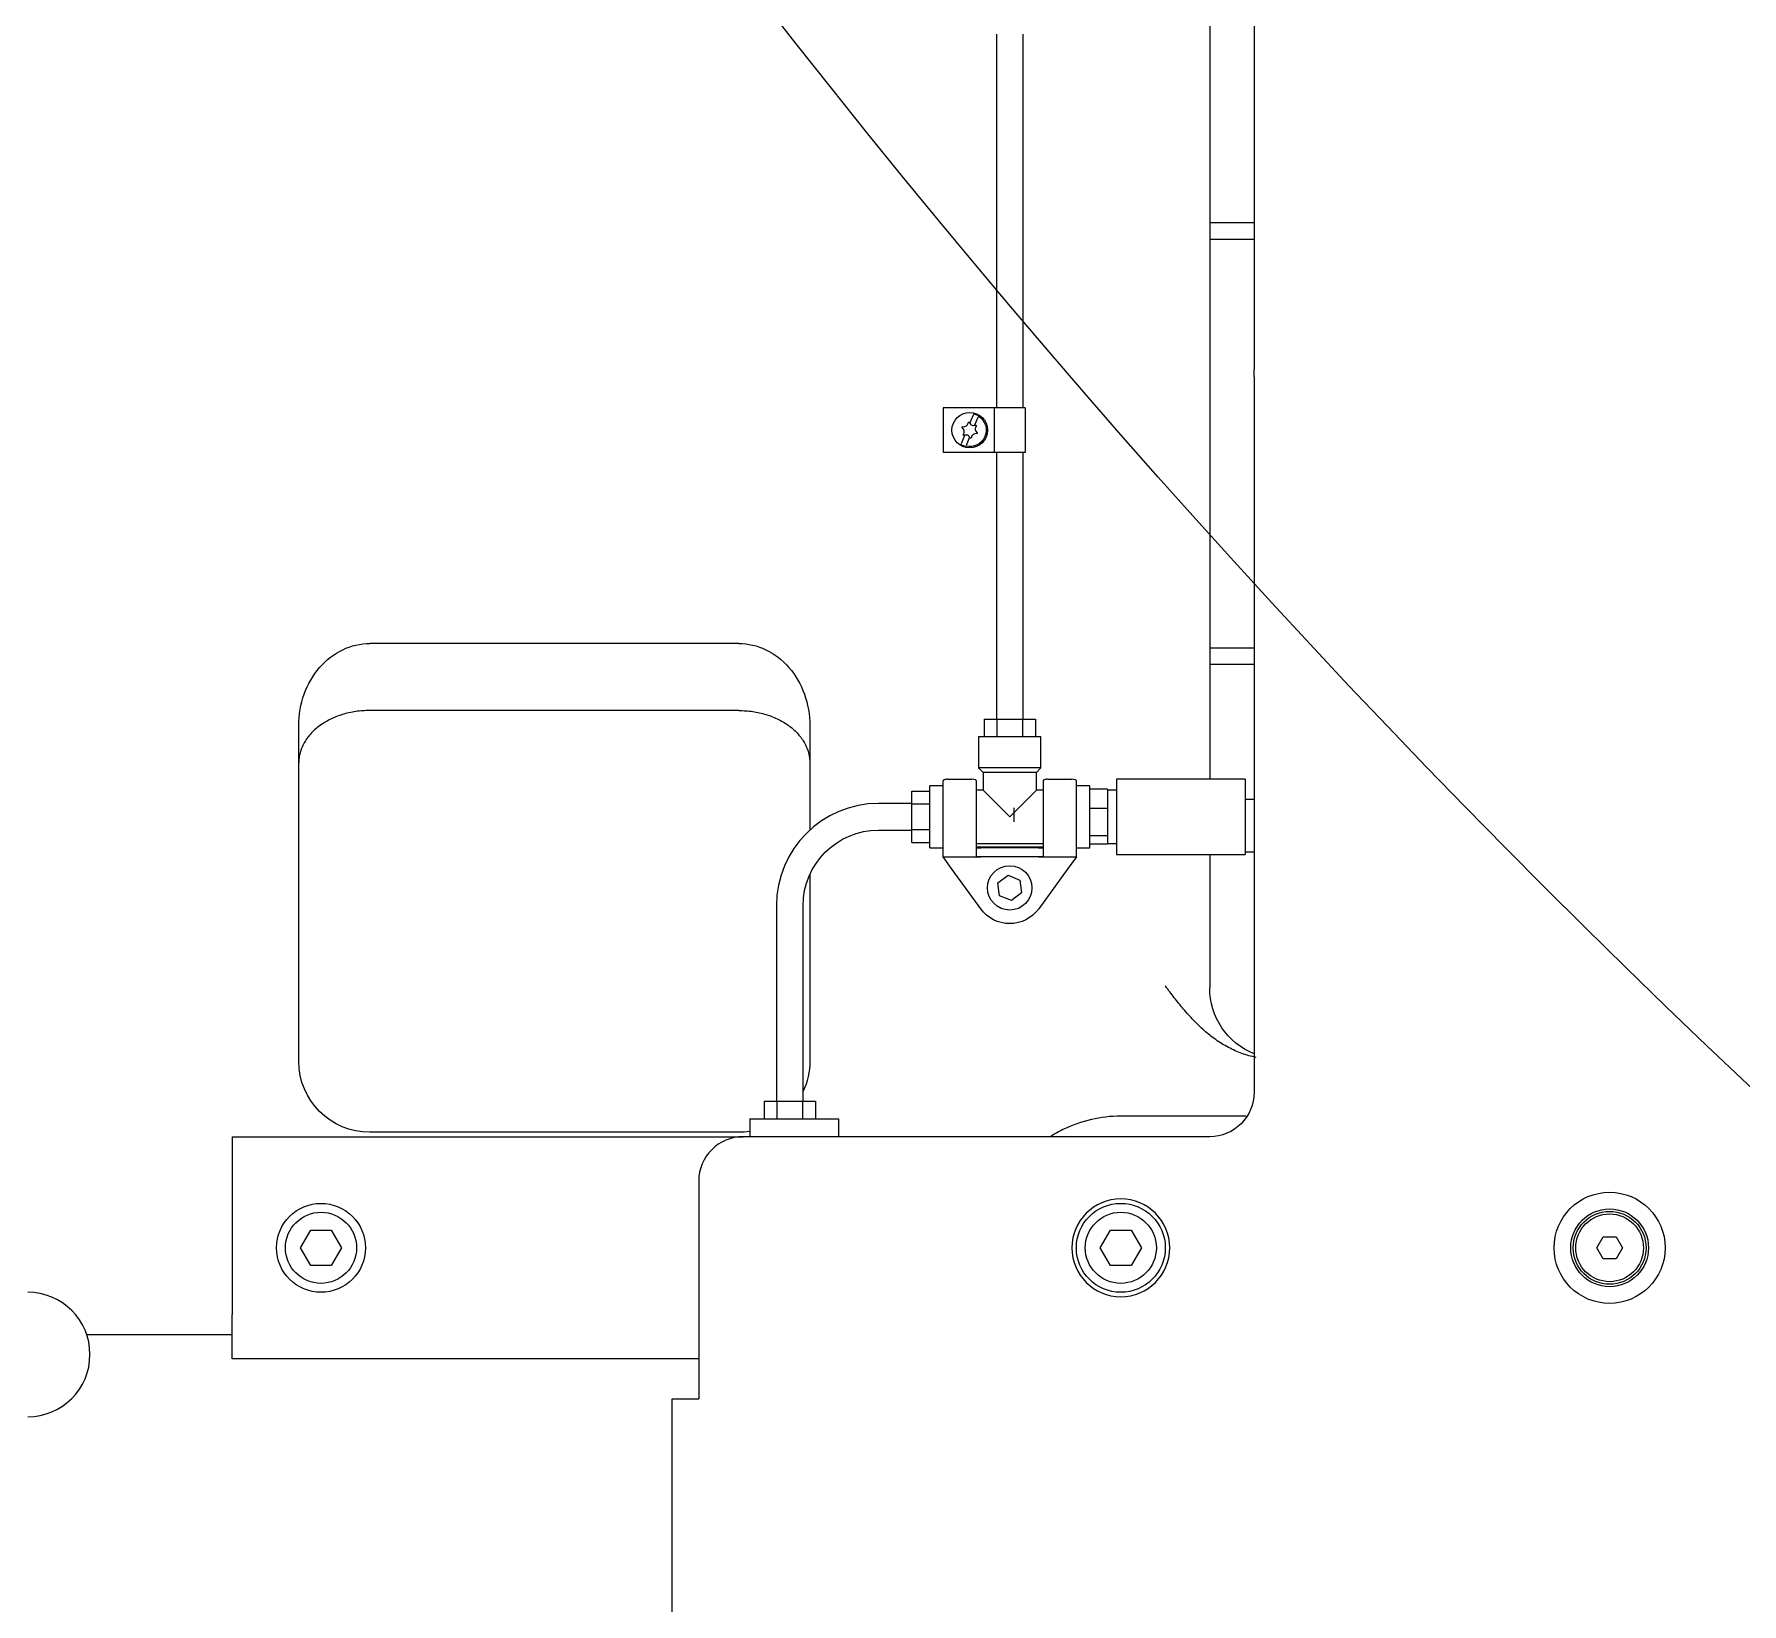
# Model space of a CAD drawing. Header units: millimetres. Extents: x 10462777 to 22643323, y 453826 to 1389191.
# Drawn here: x 11267407 to 11267779.2, y 578125.3 to 578467.4 of the extents above; entities that cross this region are included whole.
import ezdxf

# ---------------------------------------------------------------- set-up
doc = ezdxf.new("R2010")
doc.units = ezdxf.units.MM
doc.header["$LTSCALE"] = 200
doc.header["$MEASUREMENT"] = 0
doc.linetypes.add('CENTER', pattern=[2, 1.25, -0.25, 0.25, -0.25])
doc.linetypes.add('PHANTOM', pattern=[2.5, 1.25, -0.25, 0.25, -0.25, 0.25, -0.25])
doc.layers.add('1', color=1, linetype='CENTER')
doc.layers.add('11', color=6, linetype='PHANTOM')
doc.layers.add('LAYOUT', color=8, linetype='CONTINUOUS', lineweight=25)

# ---------------------------------------------------------------- blocks, each defined once
blk = doc.blocks.new('r710ic')
at = {"layer": 'LAYOUT', "color": 3}
blk.add_circle((272041.37, 104232.63), 2050.12, dxfattribs=at)

msp = doc.modelspace()

# ---------------------------------------------------------------- linework, layer by layer
at = {"layer": '1', "color": 252, "linetype": 'Continuous'}
for p, q in [((11267672.92274, 578496.0236), (11267672.92274, 578394.22498)), ((11267616.7555, 578467.41278), (11267616.7555, 578385.93983)), ((11267622.5659, 578385.93983), (11267622.5659, 578467.41278)), ((11267672.91925, 578426.31254), (11267663.23103, 578426.31254)), ((11267663.22666, 578422.74156), (11267672.9137, 578422.74156)), ((11267672.92274, 578392.72114), (11267672.92274, 578394.22498)), ((11267672.92274, 578392.72114), (11267672.92274, 578236.80862)), ((11267616.7555, 578376.25961), (11267616.7555, 578318.15461)), ((11267622.5659, 578318.15461), (11267622.5659, 578376.25961)), ((11267663.22666, 578333.6487), (11267672.9137, 578333.6487)), ((11267663.23103, 578330.07772), (11267672.91925, 578330.07772)), ((11267598.35586, 578299.75467), (11267591.09288, 578299.75467)), ((11267591.09288, 578293.94427), (11267598.35586, 578293.94427)), ((11267568.81966, 578277.48145), (11267568.81966, 578234.8723)), ((11267574.63006, 578234.8723), (11267574.63006, 578277.48145)), ((11267450.19057, 578227.12461), (11267561.56316, 578227.12461)), ((11267450.19057, 578227.12461), (11267450.19057, 578217.44061)), ((11267663.23873, 578227.12461), (11267561.55665, 578227.12461)), ((11267450.19057, 578217.44061), (11267450.19057, 578188.38858)), ((11267551.87265, 578217.44061), (11267551.87265, 578169.98897)), ((11267450.19057, 578178.70458), (11267450.19057, 578188.38858)), ((11267551.88067, 578178.70458), (11267450.19057, 578178.70458)), ((11267546.06224, 577860.10073), (11267546.06224, 578169.98897)), ((11267546.06224, 578169.98897), (11267551.87265, 578169.98897))]:
    msp.add_line(p, q, dxfattribs=at)
at = {"layer": '1', "color": 15, "linetype": 'Continuous'}
for p, q in [((11267663.23873, 578471.64136), (11267663.23873, 578305.08295)), ((11267560.58825, 578334.6171), (11267480.21099, 578334.6171)), ((11267560.58825, 578320.01038), (11267480.21099, 578320.01038)), ((11267464.71658, 578243.58743), (11267464.71658, 578316.72569)), ((11267576.08267, 578316.72569), (11267576.08267, 578293.93627)), ((11267663.23873, 578288.61965), (11267663.23873, 578259.5537)), ((11267576.08267, 578284.24202), (11267576.08267, 578243.58743)), ((11267560.58825, 578228.09302), (11267480.21099, 578228.09302)), ((11267418.48264, 578184.03078), (11267450.1899, 578184.03078))]:
    msp.add_line(p, q, dxfattribs=at)
at = {"layer": '1', "color": 252, "linetype": 'Continuous', "extrusion": (0, 0, -1)}
msp.add_circle((-11267643.87072, 578202.9146), 10.65241, dxfattribs=at)
at = {"layer": '1', "color": 252, "linetype": 'Continuous'}
for centre, radius in [((11267591.09288, 578277.48145), 22.27322), ((11267561.55665, 578217.44061), 9.68401)]:
    msp.add_arc(centre, radius, 90, 180, dxfattribs=at)
at = {"layer": '1', "color": 252, "linetype": 'Continuous', "extrusion": (0, 0, -1)}
for centre, radius, start, end in [((-11267591.09288, 578277.48145), 16.46281, 0, 90), ((-11267663.23873, 578236.80862), 9.68401, 180, 270)]:
    msp.add_arc(centre, radius, start, end, dxfattribs=at)
at = {"layer": '1', "color": 15, "linetype": 'Continuous', "extrusion": (0, 0, -1)}
for centre, start, end in [((-11267678.73314, 578259.5537), 292.0248601, 0), ((-11267480.21099, 578243.58743), 270, 0), ((-11267560.58825, 578243.58743), 180, 205.0087483), ((-11267560.58825, 578243.58743), 261.0098266, 270)]:
    msp.add_arc(centre, 15.49441, start, end, dxfattribs=at)
for centre, major_axis, start_param, end_param in [((11267480.21099, 578316.72569), (0, -17.89141), 1.570796327, 3.141592654), ((11267560.58825, 578316.72569), (0, 17.89141), 0, 1.570796327)]:
    msp.add_ellipse(centre, major_axis=major_axis, ratio=0.866025404, start_param=start_param, end_param=end_param, dxfattribs=at)
at = {"layer": '1', "color": 15, "linetype": 'Continuous'}
for points, knots in [([(11267480.21099, 578320.01038), (11267479.17097, 578320.01038), (11267478.14937, 578319.93449), (11267476.64334, 578319.71184), (11267476.14576, 578319.61934), (11267475.15965, 578319.39694), (11267474.67185, 578319.26692), (11267473.2552, 578318.82981), (11267472.36118, 578318.47377), (11267471.09467, 578317.84369), (11267470.68302, 578317.61619), (11267469.90004, 578317.13698), (11267469.52763, 578316.88498), (11267468.46585, 578316.09287), (11267467.83045, 578315.51589), (11267466.71377, 578314.26775), (11267466.24794, 578313.61431), (11267465.68112, 578312.59194), (11267465.51433, 578312.24405), (11267465.22584, 578311.53382), (11267465.10421, 578311.17082), (11267464.91075, 578310.44308), (11267464.83818, 578310.0768), (11267464.76537, 578309.52378), (11267464.74711, 578309.33883), (11267464.72881, 578309.06052), (11267464.72423, 578308.96759), (11267464.71811, 578308.78144), (11267464.71658, 578308.68727), (11267464.71658, 578308.59518)], [0, 0, 0, 0, 0.125, 0.125, 0.1875, 0.1875, 0.25, 0.25, 0.375, 0.375, 0.4375, 0.4375, 0.5, 0.5, 0.625, 0.625, 0.75, 0.75, 0.8125, 0.8125, 0.875, 0.875, 0.9375, 0.9375, 0.96875, 0.96875, 0.984375, 0.984375, 1, 1, 1, 1]), ([(11267560.58825, 578320.01038), (11267561.62827, 578320.01038), (11267562.64988, 578319.93449), (11267564.15591, 578319.71184), (11267564.65349, 578319.61934), (11267565.63959, 578319.39694), (11267566.12739, 578319.26692), (11267567.54404, 578318.82981), (11267568.43807, 578318.47377), (11267569.70457, 578317.84369), (11267570.11623, 578317.61619), (11267570.8992, 578317.13698), (11267571.27161, 578316.88498), (11267572.33339, 578316.09287), (11267572.9688, 578315.51589), (11267574.08547, 578314.26775), (11267574.5513, 578313.61431), (11267575.11812, 578312.59194), (11267575.28491, 578312.24405), (11267575.5734, 578311.53382), (11267575.69504, 578311.17082), (11267575.8885, 578310.44308), (11267575.96106, 578310.0768), (11267576.03388, 578309.52378), (11267576.05214, 578309.33883), (11267576.07043, 578309.06052), (11267576.07502, 578308.96759), (11267576.08114, 578308.78144), (11267576.08267, 578308.68727), (11267576.08267, 578308.59518)], [0, 0, 0, 0, 0.125, 0.125, 0.1875, 0.1875, 0.25, 0.25, 0.375, 0.375, 0.4375, 0.4375, 0.5, 0.5, 0.625, 0.625, 0.75, 0.75, 0.8125, 0.8125, 0.875, 0.875, 0.9375, 0.9375, 0.96875, 0.96875, 0.984375, 0.984375, 1, 1, 1, 1]), ([(11267673.35853, 578244.42365), (11267672.28892, 578244.62614), (11267671.25319, 578244.91444), (11267669.24056, 578245.63996), (11267668.26376, 578246.07743), (11267666.83879, 578246.8355), (11267666.36979, 578247.10567), (11267665.44784, 578247.67675), (11267664.99837, 578247.97542), (11267663.68108, 578248.90696), (11267662.84432, 578249.57529), (11267661.23805, 578250.9887), (11267660.46862, 578251.73387), (11267658.98216, 578253.28403), (11267658.26421, 578254.09025), (11267656.87036, 578255.73749), (11267656.19427, 578256.57849), (11267655.19626, 578257.85279), (11267654.70131, 578258.49307), (11267654.20942, 578259.13572), (11267653.88183, 578259.56441), (11267653.71686, 578259.78067), (11267653.55472, 578259.99319)], [0, 0, 0, 0, 0.125, 0.125, 0.25, 0.25, 0.3125, 0.3125, 0.375, 0.375, 0.5, 0.5, 0.625, 0.625, 0.75, 0.75, 0.875, 0.875, 0.9375, 0.96875, 0.96875, 1, 1, 1, 1])]:
    msp.add_open_spline(points, degree=3, knots=knots, dxfattribs=at)
at = {"layer": '1', "color": 18, "linetype": 'Continuous'}
for points in [[(11267672.94928, 578300.62409), (11267672.29555, 578300.62492), (11267671.64148, 578300.62562), (11267670.98706, 578300.62618)], [(11267670.98697, 578289.19915), (11267671.64107, 578289.19839), (11267672.2948, 578289.1975), (11267672.94816, 578289.1965)]]:
    msp.add_open_spline(points, degree=3, dxfattribs=at)
at = {"layer": '1', "color": 252, "linetype": 'Continuous'}
msp.add_open_spline([(11267643.86972, 578231.61019), (11267641.67884, 578231.60392), (11267637.36442, 578231.11813), (11267632.30173, 578229.32726), (11267629.52399, 578227.78418), (11267628.71371, 578227.27999)], degree=3, knots=[0, 0, 0, 0, 0.404994538, 0.820843119, 1, 1, 1, 1], dxfattribs=at)
msp.add_open_spline([(11267671.18084, 578231.61017), (11267657.52528, 578231.61017), (11267643.86972, 578231.61019)], degree=2, dxfattribs=at)
at = {"layer": '11', "color": 60, "linetype": 'Continuous'}
for p, q in [((11267615.3029, 578385.94234), (11267605.13469, 578385.94234)), ((11267605.13469, 578385.94234), (11267605.13469, 578376.25833)), ((11267616.2713, 578385.94234), (11267615.3029, 578385.94234)), ((11267616.2713, 578385.94234), (11267616.2713, 578376.25833)), ((11267623.0501, 578385.94234), (11267616.2713, 578385.94234)), ((11267623.0501, 578385.94234), (11267623.0501, 578376.25833)), ((11267610.45369, 578382.35532), (11267610.63963, 578382.80389)), ((11267610.80011, 578382.82498), (11267610.967, 578382.60737)), ((11267610.967, 578382.60737), (11267611.73083, 578384.45008)), ((11267610.967, 578382.60737), (11267611.09562, 578382.43967)), ((11267611.78624, 578382.15339), (11267611.99578, 578382.18093)), ((11267612.75961, 578384.02364), (11267611.99578, 578382.18093)), ((11267611.99578, 578382.18093), (11267612.26769, 578382.21665)), ((11267609.13058, 578378.17702), (11267609.8944, 578380.01974)), ((11267609.61254, 578381.30226), (11267609.31703, 578381.68757)), ((11267609.37901, 578381.8371), (11267609.86046, 578381.90036)), ((11267609.524, 578380.11245), (11267609.70993, 578380.56102)), ((11267609.8944, 578380.01974), (11267609.6225, 578379.98401)), ((11267610.10394, 578380.04727), (11267609.8944, 578380.01974)), ((11267610.92318, 578379.5933), (11267610.15936, 578377.75058)), ((11267610.92318, 578379.5933), (11267610.79457, 578379.761)), ((11267611.09008, 578379.37569), (11267610.92318, 578379.5933)), ((11267611.4365, 578379.84535), (11267611.25056, 578379.39677)), ((11267612.51117, 578380.36357), (11267612.02973, 578380.30031)), ((11267612.36619, 578382.08822), (11267612.18025, 578381.63964)), ((11267612.27764, 578380.89841), (11267612.57315, 578380.51309)), ((11267615.3029, 578376.25833), (11267605.13469, 578376.25833)), ((11267616.2713, 578376.25833), (11267615.3029, 578376.25833)), ((11267623.0501, 578376.25833), (11267616.2713, 578376.25833)), ((11267614.06963, 578318.15428), (11267616.86517, 578318.15428)), ((11267614.06963, 578318.15428), (11267614.06963, 578314.28068)), ((11267616.86517, 578318.15428), (11267622.45623, 578318.15428)), ((11267616.86517, 578318.15428), (11267616.86517, 578314.28068)), ((11267622.45623, 578318.15428), (11267625.25176, 578318.15428)), ((11267622.45623, 578318.15428), (11267622.45623, 578314.28068)), ((11267625.25176, 578318.15428), (11267625.25176, 578314.28068)), ((11267612.88189, 578314.28068), (11267612.88189, 578307.50188)), ((11267626.4395, 578314.28068), (11267612.88189, 578314.28068)), ((11267626.4395, 578307.50188), (11267626.4395, 578314.28068)), ((11267605.13469, 578288.13386), (11267605.13469, 578304.65753)), ((11267606.10309, 578305.03946), (11267611.42929, 578305.03946)), ((11267612.39769, 578288.18783), (11267612.39769, 578304.65753)), ((11267612.88189, 578307.50188), (11267613.85029, 578306.53348)), ((11267626.4395, 578307.50188), (11267612.88189, 578307.50188)), ((11267613.85029, 578306.53348), (11267613.85029, 578302.65987)), ((11267625.4711, 578306.53348), (11267613.85029, 578306.53348)), ((11267625.4711, 578306.53348), (11267626.4395, 578307.50188)), ((11267625.4711, 578302.65987), (11267625.4711, 578306.53348)), ((11267626.9237, 578304.65753), (11267626.9237, 578288.18783)), ((11267627.8921, 578305.03946), (11267633.21831, 578305.03946)), ((11267634.18671, 578288.13386), (11267634.18671, 578304.65753)), ((11267670.98594, 578305.08087), (11267642.90232, 578305.08087)), ((11267642.90232, 578305.08087), (11267642.90232, 578293.70631)), ((11267670.98594, 578305.08087), (11267670.98594, 578293.70631)), ((11267598.35588, 578299.645), (11267598.35588, 578302.44053)), ((11267598.35588, 578302.44053), (11267602.22949, 578302.44053)), ((11267605.13469, 578303.62827), (11267602.22949, 578303.62827)), ((11267602.22949, 578296.84947), (11267602.22949, 578303.62827)), ((11267613.85029, 578302.65987), (11267612.39769, 578302.65987)), ((11267613.85029, 578302.65987), (11267619.6607, 578296.84947)), ((11267625.4711, 578302.65987), (11267619.6607, 578296.84947)), ((11267626.9237, 578302.65987), (11267625.4711, 578302.65987)), ((11267637.09191, 578303.62827), (11267634.18659, 578303.62827)), ((11267637.09191, 578296.84947), (11267637.09191, 578303.62827)), ((11267640.96551, 578302.84673), (11267637.09191, 578302.84673)), ((11267640.96551, 578302.84673), (11267640.96551, 578298.66782)), ((11267642.90232, 578302.65987), (11267640.96551, 578302.65987)), ((11267640.96551, 578302.3352), (11267640.96551, 578294.62264)), ((11267598.35588, 578294.05394), (11267598.35588, 578299.645)), ((11267598.35588, 578299.645), (11267602.22949, 578299.645)), ((11267602.22949, 578290.07066), (11267602.22949, 578296.84947)), ((11267617.72389, 578298.78628), (11267619.6607, 578296.84947)), ((11267620.62922, 578297.81799), (11267619.6607, 578296.84947)), ((11267620.6291, 578295.73632), (11267620.6291, 578298.78623)), ((11267640.96551, 578298.66782), (11267637.09191, 578298.66782)), ((11267637.09191, 578290.07066), (11267637.09191, 578296.84947)), ((11267640.96551, 578298.66782), (11267640.96551, 578292.67056)), ((11267598.35588, 578291.2584), (11267598.35588, 578294.05394)), ((11267598.35588, 578294.05394), (11267602.22949, 578294.05394)), ((11267640.96551, 578294.62264), (11267640.96551, 578291.03906)), ((11267642.90232, 578293.70631), (11267642.90232, 578288.61806)), ((11267670.98594, 578293.70631), (11267670.98594, 578288.61806)), ((11267598.35588, 578291.2584), (11267602.22949, 578291.2584)), ((11267602.22949, 578290.07066), (11267605.13469, 578290.07066)), ((11267612.39787, 578291.03906), (11267626.92352, 578291.03906)), ((11267626.9237, 578290.2332), (11267612.39815, 578290.2332)), ((11267625.9553, 578290.07066), (11267613.36609, 578290.07066)), ((11267634.18659, 578290.07066), (11267637.09191, 578290.07066)), ((11267640.96551, 578292.67056), (11267637.09191, 578292.67056)), ((11267640.96551, 578290.8522), (11267637.09191, 578290.8522)), ((11267640.96551, 578292.67056), (11267640.96551, 578290.8522)), ((11267640.96551, 578291.03906), (11267642.90232, 578291.03906)), ((11267605.13469, 578288.13386), (11267613.36609, 578288.13386)), ((11267607.12099, 578285.3912), (11267605.13469, 578288.13386)), ((11267613.35262, 578276.78661), (11267607.12099, 578285.3912)), ((11267625.9553, 578288.13386), (11267613.36609, 578288.13386)), ((11267625.9553, 578288.13386), (11267634.18671, 578288.13386)), ((11267632.20041, 578285.3912), (11267625.96878, 578276.78661)), ((11267634.18671, 578288.13386), (11267632.20041, 578285.3912)), ((11267642.90232, 578288.61806), (11267670.98594, 578288.61806)), ((11267617.07823, 578282.42551), (11267619.29651, 578284.12676)), ((11267617.44242, 578279.65381), (11267617.07823, 578282.42551)), ((11267619.29651, 578284.12676), (11267621.87897, 578283.05631)), ((11267621.87897, 578283.05631), (11267622.24316, 578280.2846)), ((11267620.02489, 578278.58335), (11267617.44242, 578279.65381)), ((11267622.24316, 578280.2846), (11267620.02489, 578278.58335)), ((11267566.1338, 578234.87182), (11267568.92933, 578234.87182)), ((11267566.1338, 578234.87182), (11267566.1338, 578230.99822)), ((11267568.92933, 578234.87182), (11267574.52039, 578234.87182)), ((11267568.92933, 578234.87182), (11267568.92933, 578230.99822)), ((11267574.52039, 578234.87182), (11267577.31593, 578234.87182)), ((11267574.52039, 578234.87182), (11267574.52039, 578230.99822)), ((11267577.31593, 578234.87182), (11267577.31593, 578230.99822)), ((11267563.00926, 578230.99822), (11267582.37727, 578230.99822)), ((11267563.00926, 578230.99822), (11267563.00926, 578227.12443)), ((11267582.37727, 578230.99822), (11267582.37727, 578227.12443)), ((11267465.08573, 578202.9146), (11267467.32216, 578206.7882)), ((11267467.32216, 578206.7882), (11267471.79501, 578206.7882)), ((11267471.79501, 578206.7882), (11267474.03143, 578202.9146)), ((11267639.39787, 578202.9146), (11267641.63429, 578206.7882)), ((11267641.63429, 578206.7882), (11267646.10714, 578206.7882)), ((11267646.10714, 578206.7882), (11267648.34357, 578202.9146)), ((11267747.59927, 578202.9146), (11267748.99703, 578205.3356)), ((11267748.99703, 578205.3356), (11267751.79256, 578205.3356)), ((11267751.79256, 578205.3356), (11267753.19033, 578202.9146)), ((11267467.32216, 578199.04099), (11267465.08573, 578202.9146)), ((11267474.03143, 578202.9146), (11267471.79501, 578199.04099)), ((11267641.63429, 578199.04099), (11267639.39787, 578202.9146)), ((11267648.34357, 578202.9146), (11267646.10714, 578199.04099)), ((11267748.99703, 578200.49359), (11267747.59927, 578202.9146)), ((11267751.79256, 578200.49359), (11267748.99703, 578200.49359)), ((11267753.19033, 578202.9146), (11267751.79256, 578200.49359)), ((11267471.79501, 578199.04099), (11267467.32216, 578199.04099)), ((11267646.10714, 578199.04099), (11267641.63429, 578199.04099))]:
    msp.add_line(p, q, dxfattribs=at)
for centre, radius in [((11267610.94509, 578381.10033), 3.8736), ((11267619.6607, 578281.35506), 4.842), ((11267750.3948, 578202.9146), 12.10501), ((11267469.55858, 578202.9146), 9.68401), ((11267643.87072, 578202.9146), 9.68401), ((11267750.3948, 578202.9146), 8.47351), ((11267469.55858, 578202.9146), 7.74721), ((11267643.87072, 578202.9146), 7.74721), ((11267750.3948, 578202.9146), 7.94089), ((11267750.3948, 578202.9146), 7.37921)]:
    msp.add_circle(centre, radius, dxfattribs=at)
at = {"layer": '11', "color": 60, "linetype": 'Continuous', "extrusion": (0, 0, -1)}
for centre, radius, start, end in [((-11267610.94509, 578381.10033), 3.59092, 121.4351697, 283.5938759), ((-11267619.6607, 578281.35506), 7.78862, 215.9128784, 324.0871216)]:
    msp.add_arc(centre, radius, start, end, dxfattribs=at)
at = {"layer": '11', "color": 60, "linetype": 'Continuous'}
for centre, radius, start, end in [((11267611.68885, 578382.89463), 0.74761, 217.4854773, 277.4854772), ((11267610.94509, 578381.10033), 3.63774, 58.6805776, 76.2903768), ((11267610.20134, 578379.30604), 0.74761, 37.4854773, 97.4854772), ((11267610.94509, 578381.10033), 3.63774, 238.6805776, 256.2903768), ((11267405.64413, 578179.67298), 13.55761, 270, 90)]:
    msp.add_arc(centre, radius, start, end, dxfattribs=at)
for points, knots in [([(11267609.86046, 578381.90036), (11267609.99052, 578381.91745), (11267610.11454, 578381.96906), (11267610.32105, 578382.1273), (11267610.40346, 578382.23414), (11267610.45369, 578382.35532)], [0, 0, 0, 0, 0.5, 0.5, 1, 1, 1, 1]), ([(11267610.63963, 578382.80389), (11267610.64362, 578382.81352), (11267610.64933, 578382.82262), (11267610.6633, 578382.83823), (11267610.67176, 578382.84497), (11267610.69012, 578382.85504), (11267610.70026, 578382.85856), (11267610.72072, 578382.86198), (11267610.73132, 578382.86197), (11267610.75161, 578382.85856), (11267610.76158, 578382.85511), (11267610.77965, 578382.84529), (11267610.78798, 578382.83876), (11267610.79673, 578382.82919), (11267610.79847, 578382.82712), (11267610.80011, 578382.82498)], [0, 0, 0, 0, 0.161763786, 0.161763786, 0.323661755, 0.323661755, 0.483616951, 0.483616951, 0.641693129, 0.641693129, 0.79949543, 0.79949543, 0.958704309, 0.958704309, 1, 1, 1, 1]), ([(11267611.78909, 578384.59065), (11267611.79063, 578384.59435), (11267611.79216, 578384.59805), (11267611.79821, 578384.61265), (11267611.80273, 578384.62354), (11267611.80724, 578384.63443)], [0, 0, 0, 0, 0.253457426, 0.253457426, 1, 1, 1, 1]), ([(11267612.26769, 578382.21665), (11267612.27802, 578382.21801), (11267612.28875, 578382.21761), (11267612.30926, 578382.21332), (11267612.31933, 578382.20936), (11267612.33723, 578382.1985), (11267612.34534, 578382.19148), (11267612.35854, 578382.17547), (11267612.36383, 578382.16629), (11267612.37102, 578382.147), (11267612.37302, 578382.13665), (11267612.37355, 578382.11609), (11267612.37206, 578382.10561), (11267612.36815, 578382.09324), (11267612.36722, 578382.09071), (11267612.36619, 578382.08822)], [0, 0, 0, 0, 0.161763786, 0.161763786, 0.323661755, 0.323661755, 0.483616951, 0.483616951, 0.641693129, 0.641693129, 0.79949543, 0.79949543, 0.958704309, 0.958704309, 1, 1, 1, 1]), ([(11267612.83602, 578384.20799), (11267612.83151, 578384.1971), (11267612.82699, 578384.18621), (11267612.82094, 578384.17161), (11267612.81941, 578384.16791), (11267612.81787, 578384.16421)], [0, 0, 0, 0, 0.746542574, 0.746542574, 1, 1, 1, 1]), ([(11267609.31703, 578381.68757), (11267609.31069, 578381.69584), (11267609.30567, 578381.70533), (11267609.29913, 578381.72525), (11267609.29753, 578381.73594), (11267609.29798, 578381.75688), (11267609.3, 578381.76741), (11267609.30727, 578381.78684), (11267609.31258, 578381.79602), (11267609.32569, 578381.81189), (11267609.33366, 578381.81879), (11267609.35119, 578381.82953), (11267609.36101, 578381.83348), (11267609.37368, 578381.83628), (11267609.37634, 578381.83675), (11267609.37901, 578381.8371)], [0, 0, 0, 0, 0.161763786, 0.161763786, 0.323661755, 0.323661755, 0.483616951, 0.483616951, 0.641693129, 0.641693129, 0.79949543, 0.79949543, 0.958704309, 0.958704309, 1, 1, 1, 1]), ([(11267609.6225, 578379.98401), (11267609.61217, 578379.98265), (11267609.60143, 578379.98305), (11267609.58092, 578379.98734), (11267609.57086, 578379.99131), (11267609.55295, 578380.00217), (11267609.54484, 578380.00918), (11267609.53165, 578380.02519), (11267609.52635, 578380.03438), (11267609.51917, 578380.05366), (11267609.51717, 578380.06402), (11267609.51664, 578380.08458), (11267609.51813, 578380.09505), (11267609.52204, 578380.10742), (11267609.52296, 578380.10996), (11267609.524, 578380.11245)], [0, 0, 0, 0, 0.161763786, 0.161763786, 0.323661755, 0.323661755, 0.483616951, 0.483616951, 0.641693129, 0.641693129, 0.79949543, 0.79949543, 0.958704309, 0.958704309, 1, 1, 1, 1]), ([(11267609.70993, 578380.56102), (11267609.76016, 578380.6822), (11267609.77748, 578380.81542), (11267609.74369, 578381.07338), (11267609.69237, 578381.19817), (11267609.61254, 578381.30226)], [0, 0, 0, 0, 0.5, 0.5, 1, 1, 1, 1]), ([(11267611.25056, 578379.39677), (11267611.24657, 578379.38715), (11267611.24086, 578379.37805), (11267611.22688, 578379.36243), (11267611.21842, 578379.3557), (11267611.20006, 578379.34562), (11267611.18993, 578379.3421), (11267611.16947, 578379.33868), (11267611.15887, 578379.33869), (11267611.13857, 578379.34211), (11267611.1286, 578379.34556), (11267611.11053, 578379.35538), (11267611.10221, 578379.3619), (11267611.09345, 578379.37148), (11267611.09172, 578379.37355), (11267611.09008, 578379.37569)], [0, 0, 0, 0, 0.161763786, 0.161763786, 0.323661755, 0.323661755, 0.483616951, 0.483616951, 0.641693129, 0.641693129, 0.79949543, 0.79949543, 0.958704309, 0.958704309, 1, 1, 1, 1]), ([(11267612.02973, 578380.30031), (11267611.89967, 578380.28322), (11267611.77564, 578380.2316), (11267611.56914, 578380.07336), (11267611.48673, 578379.96653), (11267611.4365, 578379.84535)], [0, 0, 0, 0, 0.5, 0.5, 1, 1, 1, 1]), ([(11267612.18025, 578381.63964), (11267612.13002, 578381.51846), (11267612.11271, 578381.38524), (11267612.1465, 578381.12729), (11267612.19781, 578381.0025), (11267612.27764, 578380.89841)], [0, 0, 0, 0, 0.5, 0.5, 1, 1, 1, 1]), ([(11267612.57315, 578380.51309), (11267612.57949, 578380.50482), (11267612.58452, 578380.49533), (11267612.59105, 578380.47542), (11267612.59265, 578380.46472), (11267612.5922, 578380.44379), (11267612.59018, 578380.43325), (11267612.58291, 578380.41382), (11267612.5776, 578380.40465), (11267612.5645, 578380.38878), (11267612.55653, 578380.38187), (11267612.53899, 578380.37113), (11267612.52917, 578380.36718), (11267612.51651, 578380.36439), (11267612.51384, 578380.36392), (11267612.51117, 578380.36357)], [0, 0, 0, 0, 0.161763786, 0.161763786, 0.323661755, 0.323661755, 0.483616951, 0.483616951, 0.641693129, 0.641693129, 0.79949543, 0.79949543, 0.958704309, 0.958704309, 1, 1, 1, 1]), ([(11267609.05416, 578377.99267), (11267609.05868, 578378.00357), (11267609.06319, 578378.01446), (11267609.06924, 578378.02905), (11267609.07078, 578378.03275), (11267609.07231, 578378.03645)], [0, 0, 0, 0, 0.746542574, 0.746542574, 1, 1, 1, 1]), ([(11267610.10109, 578377.61001), (11267610.09956, 578377.60631), (11267610.09802, 578377.60261), (11267610.09197, 578377.58802), (11267610.08746, 578377.57712), (11267610.08294, 578377.56623)], [0, 0, 0, 0, 0.253457426, 0.253457426, 1, 1, 1, 1]), ([(11267606.10309, 578305.03946), (11267605.97505, 578305.03946), (11267605.8494, 578305.03092), (11267605.61473, 578304.99686), (11267605.50725, 578304.97129), (11267605.3286, 578304.90464), (11267605.25653, 578304.86298), (11267605.16015, 578304.76832), (11267605.13469, 578304.71442), (11267605.13469, 578304.65753)], [0, 0, 0, 0, 0.25, 0.25, 0.5, 0.5, 0.75, 0.75, 1, 1, 1, 1]), ([(11267612.39769, 578304.65753), (11267612.39769, 578304.71442), (11267612.37276, 578304.76766), (11267612.27598, 578304.86298), (11267612.20422, 578304.90442), (11267611.93643, 578305.00449), (11267611.68537, 578305.03946), (11267611.42929, 578305.03946)], [0, 0, 0, 0, 0.25, 0.25, 0.5, 0.5, 1, 1, 1, 1]), ([(11267627.8921, 578305.03946), (11267627.76406, 578305.03946), (11267627.63842, 578305.03092), (11267627.40374, 578304.99686), (11267627.29626, 578304.97129), (11267627.11762, 578304.90464), (11267627.04554, 578304.86298), (11267626.94917, 578304.76832), (11267626.9237, 578304.71442), (11267626.9237, 578304.65753)], [0, 0, 0, 0, 0.25, 0.25, 0.5, 0.5, 0.75, 0.75, 1, 1, 1, 1]), ([(11267634.18671, 578304.65753), (11267634.18671, 578304.71442), (11267634.16178, 578304.76766), (11267634.065, 578304.86298), (11267633.99323, 578304.90442), (11267633.72545, 578305.00449), (11267633.47439, 578305.03946), (11267633.21831, 578305.03946)], [0, 0, 0, 0, 0.25, 0.25, 0.5, 0.5, 1, 1, 1, 1]), ([(11267612.39769, 578290.14019), (11267612.39769, 578290.12189), (11267612.42248, 578290.10761), (11267612.51903, 578290.08682), (11267612.59074, 578290.08043), (11267612.85852, 578290.06911), (11267613.1098, 578290.07066), (11267613.36609, 578290.07066)], [0, 0, 0, 0, 0.25, 0.25, 0.5, 0.5, 1, 1, 1, 1]), ([(11267625.9553, 578290.07066), (11267626.08345, 578290.07066), (11267626.20921, 578290.07053), (11267626.44403, 578290.0716), (11267626.55157, 578290.07287), (11267626.73021, 578290.08039), (11267626.80223, 578290.08683), (11267626.89839, 578290.10746), (11267626.9237, 578290.12188), (11267626.9237, 578290.14019)], [0, 0, 0, 0, 0.25, 0.25, 0.5, 0.5, 0.75, 0.75, 1, 1, 1, 1]), ([(11267613.36609, 578288.13386), (11267613.23805, 578288.13386), (11267613.11241, 578288.13376), (11267612.87773, 578288.13459), (11267612.77025, 578288.13557), (11267612.59161, 578288.14141), (11267612.51953, 578288.14639), (11267612.42316, 578288.1624), (11267612.39769, 578288.1736), (11267612.39769, 578288.18783)], [0, 0, 0, 0, 0.25, 0.25, 0.5, 0.5, 0.75, 0.75, 1, 1, 1, 1]), ([(11267626.9237, 578288.18783), (11267626.9237, 578288.1736), (11267626.89877, 578288.16252), (11267626.802, 578288.14638), (11267626.73023, 578288.14143), (11267626.46245, 578288.13266), (11267626.21138, 578288.13386), (11267625.9553, 578288.13386)], [0, 0, 0, 0, 0.25, 0.25, 0.5, 0.5, 1, 1, 1, 1])]:
    msp.add_open_spline(points, degree=3, knots=knots, dxfattribs=at)

# ---------------------------------------------------------------- block references
at = {"layer": 'LAYOUT', "color": 2, "rotation": 270}
msp.add_blockref('r710ic', (11164953.374, 851772.39677, 0), dxfattribs=at)

doc.saveas('drawing.dxf')
